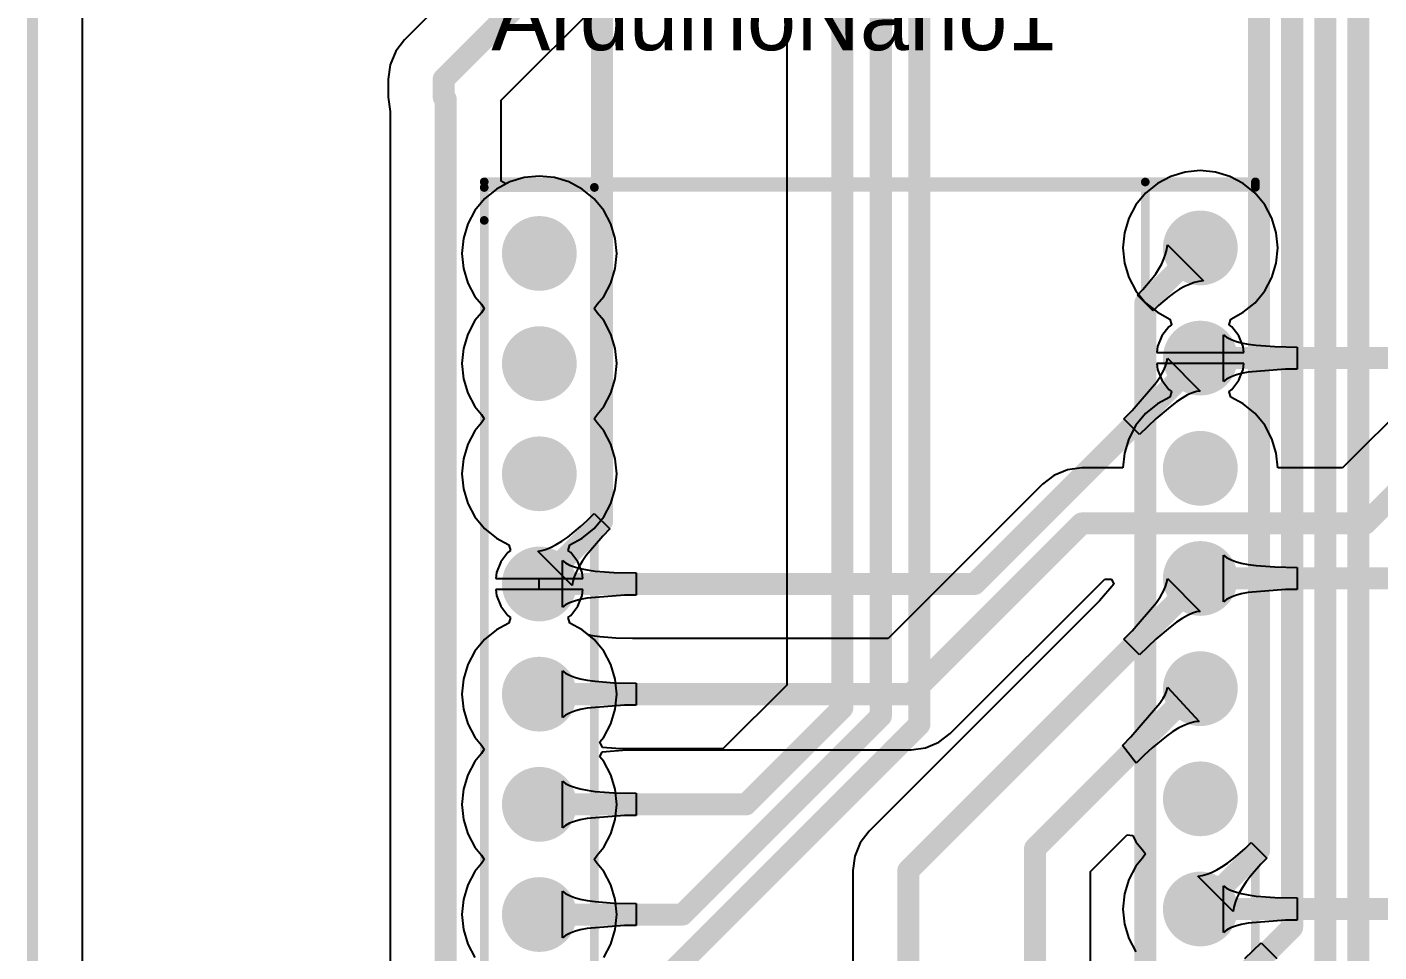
# Model space of a CAD drawing. Header units: millimetres. Extents: x 0 to 140, y 0 to 130.
# Drawn here: x -0.13 to 31.04, y 41.94 to 63.26 of the extents above; entities that cross this region are included whole.
import ezdxf

# ---------------------------------------------------------------- set-up
doc = ezdxf.new("R2010")
doc.units = ezdxf.units.MM
for name, color, linetype in [('BottomLayer', 5, 'Continuous'), ('BottomSolder', 6, 'Continuous'), ('KeepOutLayer', 6, 'Continuous'), ('MultiLayer', 9, 'Continuous'), ('PadHoleLayer', 156, 'Continuous'), ('TopLayer', 1, 'Continuous'), ('TopOverlay', 2, 'Continuous'), ('TopSolder', 216, 'Continuous')]:
    doc.layers.add(name, color=color, linetype=linetype)

# ---------------------------------------------------------------- blocks, each defined once
blk = doc.blocks.new('A_______N____16')
at = {"layer": 'BottomLayer'}
h = blk.add_hatch(color=5, dxfattribs=at)
edge = h.paths.add_edge_path()
edge.add_arc((6.858, 17.653), 0.76, 0, 360)
h = blk.add_hatch(color=5, dxfattribs=at)
edge = h.paths.add_edge_path()
edge.add_arc((-8.382, 17.526), 0.76, 0, 360)
h = blk.add_hatch(color=5, dxfattribs=at)
edge = h.paths.add_edge_path()
edge.add_arc((-8.382, 14.986), 0.76, 0, 360)
h = blk.add_hatch(color=5, dxfattribs=at)
edge = h.paths.add_edge_path()
edge.add_arc((6.858, 15.113), 0.76, 0, 360)
h = blk.add_hatch(color=5, dxfattribs=at)
edge = h.paths.add_edge_path()
edge.add_arc((-8.382, 12.446), 0.76, 0, 360)
h = blk.add_hatch(color=5, dxfattribs=at)
edge = h.paths.add_edge_path()
edge.add_arc((6.858, 12.573), 0.76, 0, 360)
h = blk.add_hatch(color=5, dxfattribs=at)
edge = h.paths.add_edge_path()
edge.add_arc((-8.382, 9.906), 0.76, 0, 360)
h = blk.add_hatch(color=5, dxfattribs=at)
edge = h.paths.add_edge_path()
edge.add_arc((6.858, 10.033), 0.76, 0, 360)
h = blk.add_hatch(color=5, dxfattribs=at)
edge = h.paths.add_edge_path()
edge.add_arc((-8.382, 7.366), 0.76, 0, 360)
h = blk.add_hatch(color=5, dxfattribs=at)
edge = h.paths.add_edge_path()
edge.add_arc((6.858, 7.493), 0.76, 0, 360)
h = blk.add_hatch(color=5, dxfattribs=at)
edge = h.paths.add_edge_path()
edge.add_arc((6.858, 4.953), 0.76, 0, 360)
h = blk.add_hatch(color=5, dxfattribs=at)
edge = h.paths.add_edge_path()
edge.add_arc((-8.382, 4.826), 0.76, 0, 360)
h = blk.add_hatch(color=5, dxfattribs=at)
edge = h.paths.add_edge_path()
edge.add_arc((6.858, 2.413), 0.76, 0, 360)
h = blk.add_hatch(color=5, dxfattribs=at)
edge = h.paths.add_edge_path()
edge.add_arc((-8.382, 2.286), 0.76, 0, 360)
at = {"layer": 'BottomSolder'}
h = blk.add_hatch(color=6, dxfattribs=at)
edge = h.paths.add_edge_path()
edge.add_arc((6.858, 17.653), 0.862, 0, 360)
h = blk.add_hatch(color=6, dxfattribs=at)
edge = h.paths.add_edge_path()
edge.add_arc((-8.382, 17.526), 0.862, 0, 360)
h = blk.add_hatch(color=6, dxfattribs=at)
edge = h.paths.add_edge_path()
edge.add_arc((6.858, 15.113), 0.862, 0, 360)
h = blk.add_hatch(color=6, dxfattribs=at)
edge = h.paths.add_edge_path()
edge.add_arc((-8.382, 14.986), 0.862, 0, 360)
h = blk.add_hatch(color=6, dxfattribs=at)
edge = h.paths.add_edge_path()
edge.add_arc((6.858, 12.573), 0.862, 0, 360)
h = blk.add_hatch(color=6, dxfattribs=at)
edge = h.paths.add_edge_path()
edge.add_arc((-8.382, 12.446), 0.862, 0, 360)
h = blk.add_hatch(color=6, dxfattribs=at)
edge = h.paths.add_edge_path()
edge.add_arc((-8.382, 9.906), 0.862, 0, 360)
h = blk.add_hatch(color=6, dxfattribs=at)
edge = h.paths.add_edge_path()
edge.add_arc((6.858, 10.033), 0.862, 0, 360)
h = blk.add_hatch(color=6, dxfattribs=at)
edge = h.paths.add_edge_path()
edge.add_arc((-8.382, 7.366), 0.862, 0, 360)
h = blk.add_hatch(color=6, dxfattribs=at)
edge = h.paths.add_edge_path()
edge.add_arc((6.858, 7.493), 0.862, 0, 360)
h = blk.add_hatch(color=6, dxfattribs=at)
edge = h.paths.add_edge_path()
edge.add_arc((-8.382, 4.826), 0.862, 0, 360)
h = blk.add_hatch(color=6, dxfattribs=at)
edge = h.paths.add_edge_path()
edge.add_arc((6.858, 4.953), 0.862, 0, 360)
h = blk.add_hatch(color=6, dxfattribs=at)
edge = h.paths.add_edge_path()
edge.add_arc((-8.382, 2.286), 0.862, 0, 360)
h = blk.add_hatch(color=6, dxfattribs=at)
edge = h.paths.add_edge_path()
edge.add_arc((6.858, 2.413), 0.862, 0, 360)
at = {"layer": 'MultiLayer'}
h = blk.add_hatch(color=9, dxfattribs=at)
edge = h.paths.add_edge_path()
edge.add_arc((6.858, 17.653), 0.76, 0, 360)
h = blk.add_hatch(color=9, dxfattribs=at)
edge = h.paths.add_edge_path()
edge.add_arc((-8.382, 17.526), 0.76, 0, 360)
h = blk.add_hatch(color=9, dxfattribs=at)
edge = h.paths.add_edge_path()
edge.add_arc((-8.382, 14.986), 0.76, 0, 360)
h = blk.add_hatch(color=9, dxfattribs=at)
edge = h.paths.add_edge_path()
edge.add_arc((6.858, 15.113), 0.76, 0, 360)
h = blk.add_hatch(color=9, dxfattribs=at)
edge = h.paths.add_edge_path()
edge.add_arc((-8.382, 12.446), 0.76, 0, 360)
h = blk.add_hatch(color=9, dxfattribs=at)
edge = h.paths.add_edge_path()
edge.add_arc((6.858, 12.573), 0.76, 0, 360)
h = blk.add_hatch(color=9, dxfattribs=at)
edge = h.paths.add_edge_path()
edge.add_arc((-8.382, 9.906), 0.76, 0, 360)
h = blk.add_hatch(color=9, dxfattribs=at)
edge = h.paths.add_edge_path()
edge.add_arc((6.858, 10.033), 0.76, 0, 360)
h = blk.add_hatch(color=9, dxfattribs=at)
edge = h.paths.add_edge_path()
edge.add_arc((-8.382, 7.366), 0.76, 0, 360)
h = blk.add_hatch(color=9, dxfattribs=at)
edge = h.paths.add_edge_path()
edge.add_arc((6.858, 7.493), 0.76, 0, 360)
h = blk.add_hatch(color=9, dxfattribs=at)
edge = h.paths.add_edge_path()
edge.add_arc((6.858, 4.953), 0.76, 0, 360)
h = blk.add_hatch(color=9, dxfattribs=at)
edge = h.paths.add_edge_path()
edge.add_arc((-8.382, 4.826), 0.76, 0, 360)
h = blk.add_hatch(color=9, dxfattribs=at)
edge = h.paths.add_edge_path()
edge.add_arc((6.858, 2.413), 0.76, 0, 360)
h = blk.add_hatch(color=9, dxfattribs=at)
edge = h.paths.add_edge_path()
edge.add_arc((-8.382, 2.286), 0.76, 0, 360)
at = {"layer": 'PadHoleLayer'}
h = blk.add_hatch(color=156, dxfattribs=at)
edge = h.paths.add_edge_path()
edge.add_arc((6.858, 17.653), 0.51, 0, 360)
h = blk.add_hatch(color=156, dxfattribs=at)
edge = h.paths.add_edge_path()
edge.add_arc((-8.382, 17.526), 0.51, 0, 360)
h = blk.add_hatch(color=156, dxfattribs=at)
edge = h.paths.add_edge_path()
edge.add_arc((6.858, 15.113), 0.51, 0, 360)
h = blk.add_hatch(color=156, dxfattribs=at)
edge = h.paths.add_edge_path()
edge.add_arc((-8.382, 14.986), 0.51, 0, 360)
h = blk.add_hatch(color=156, dxfattribs=at)
edge = h.paths.add_edge_path()
edge.add_arc((-8.382, 12.446), 0.51, 0, 360)
h = blk.add_hatch(color=156, dxfattribs=at)
edge = h.paths.add_edge_path()
edge.add_arc((6.858, 12.573), 0.51, 0, 360)
h = blk.add_hatch(color=156, dxfattribs=at)
edge = h.paths.add_edge_path()
edge.add_arc((-8.382, 9.906), 0.51, 0, 360)
h = blk.add_hatch(color=156, dxfattribs=at)
edge = h.paths.add_edge_path()
edge.add_arc((6.858, 10.033), 0.51, 0, 360)
h = blk.add_hatch(color=156, dxfattribs=at)
edge = h.paths.add_edge_path()
edge.add_arc((-8.382, 7.366), 0.51, 0, 360)
h = blk.add_hatch(color=156, dxfattribs=at)
edge = h.paths.add_edge_path()
edge.add_arc((6.858, 7.493), 0.51, 0, 360)
h = blk.add_hatch(color=156, dxfattribs=at)
edge = h.paths.add_edge_path()
edge.add_arc((-8.382, 4.826), 0.51, 0, 360)
h = blk.add_hatch(color=156, dxfattribs=at)
edge = h.paths.add_edge_path()
edge.add_arc((6.858, 4.953), 0.51, 0, 360)
h = blk.add_hatch(color=156, dxfattribs=at)
edge = h.paths.add_edge_path()
edge.add_arc((6.858, 2.413), 0.51, 0, 360)
h = blk.add_hatch(color=156, dxfattribs=at)
edge = h.paths.add_edge_path()
edge.add_arc((-8.382, 2.286), 0.51, 0, 360)
at = {"layer": 'TopLayer'}
h = blk.add_hatch(color=1, dxfattribs=at)
edge = h.paths.add_edge_path()
edge.add_arc((6.858, 17.653), 0.76, 0, 360)
h = blk.add_hatch(color=1, dxfattribs=at)
edge = h.paths.add_edge_path()
edge.add_arc((-8.382, 17.526), 0.76, 0, 360)
h = blk.add_hatch(color=1, dxfattribs=at)
edge = h.paths.add_edge_path()
edge.add_arc((-8.382, 14.986), 0.76, 0, 360)
h = blk.add_hatch(color=1, dxfattribs=at)
edge = h.paths.add_edge_path()
edge.add_arc((6.858, 15.113), 0.76, 0, 360)
h = blk.add_hatch(color=1, dxfattribs=at)
edge = h.paths.add_edge_path()
edge.add_arc((-8.382, 12.446), 0.76, 0, 360)
h = blk.add_hatch(color=1, dxfattribs=at)
edge = h.paths.add_edge_path()
edge.add_arc((6.858, 12.573), 0.76, 0, 360)
h = blk.add_hatch(color=1, dxfattribs=at)
edge = h.paths.add_edge_path()
edge.add_arc((-8.382, 9.906), 0.76, 0, 360)
h = blk.add_hatch(color=1, dxfattribs=at)
edge = h.paths.add_edge_path()
edge.add_arc((6.858, 10.033), 0.76, 0, 360)
h = blk.add_hatch(color=1, dxfattribs=at)
edge = h.paths.add_edge_path()
edge.add_arc((-8.382, 7.366), 0.76, 0, 360)
h = blk.add_hatch(color=1, dxfattribs=at)
edge = h.paths.add_edge_path()
edge.add_arc((6.858, 7.493), 0.76, 0, 360)
h = blk.add_hatch(color=1, dxfattribs=at)
edge = h.paths.add_edge_path()
edge.add_arc((6.858, 4.953), 0.76, 0, 360)
h = blk.add_hatch(color=1, dxfattribs=at)
edge = h.paths.add_edge_path()
edge.add_arc((-8.382, 4.826), 0.76, 0, 360)
h = blk.add_hatch(color=1, dxfattribs=at)
edge = h.paths.add_edge_path()
edge.add_arc((6.858, 2.413), 0.76, 0, 360)
h = blk.add_hatch(color=1, dxfattribs=at)
edge = h.paths.add_edge_path()
edge.add_arc((-8.382, 2.286), 0.76, 0, 360)
at = {"layer": 'TopSolder'}
h = blk.add_hatch(color=216, dxfattribs=at)
edge = h.paths.add_edge_path()
edge.add_arc((6.858, 17.653), 0.862, 0, 360)
h = blk.add_hatch(color=216, dxfattribs=at)
edge = h.paths.add_edge_path()
edge.add_arc((-8.382, 17.526), 0.862, 0, 360)
h = blk.add_hatch(color=216, dxfattribs=at)
edge = h.paths.add_edge_path()
edge.add_arc((6.858, 15.113), 0.862, 0, 360)
h = blk.add_hatch(color=216, dxfattribs=at)
edge = h.paths.add_edge_path()
edge.add_arc((-8.382, 14.986), 0.862, 0, 360)
h = blk.add_hatch(color=216, dxfattribs=at)
edge = h.paths.add_edge_path()
edge.add_arc((6.858, 12.573), 0.862, 0, 360)
h = blk.add_hatch(color=216, dxfattribs=at)
edge = h.paths.add_edge_path()
edge.add_arc((-8.382, 12.446), 0.862, 0, 360)
h = blk.add_hatch(color=216, dxfattribs=at)
edge = h.paths.add_edge_path()
edge.add_arc((-8.382, 9.906), 0.862, 0, 360)
h = blk.add_hatch(color=216, dxfattribs=at)
edge = h.paths.add_edge_path()
edge.add_arc((6.858, 10.033), 0.862, 0, 360)
h = blk.add_hatch(color=216, dxfattribs=at)
edge = h.paths.add_edge_path()
edge.add_arc((-8.382, 7.366), 0.862, 0, 360)
h = blk.add_hatch(color=216, dxfattribs=at)
edge = h.paths.add_edge_path()
edge.add_arc((6.858, 7.493), 0.862, 0, 360)
h = blk.add_hatch(color=216, dxfattribs=at)
edge = h.paths.add_edge_path()
edge.add_arc((-8.382, 4.826), 0.862, 0, 360)
h = blk.add_hatch(color=216, dxfattribs=at)
edge = h.paths.add_edge_path()
edge.add_arc((6.858, 4.953), 0.862, 0, 360)
h = blk.add_hatch(color=216, dxfattribs=at)
edge = h.paths.add_edge_path()
edge.add_arc((-8.382, 2.286), 0.862, 0, 360)
h = blk.add_hatch(color=216, dxfattribs=at)
edge = h.paths.add_edge_path()
edge.add_arc((6.858, 2.413), 0.862, 0, 360)
at = {"layer": 'TopOverlay', "const_width": 0.2}
for points in [[(-9.652, 19.177), (8.128, 19.177)], [(-9.652, 18.288), (-9.652, 19.177)], [(-9.652, 19.046), (-7.112, 19.046)], [(-9.652, -4.699), (-9.652, 19.046)], [(-7.112, -6.727), (-7.112, 19.05)], [(-7.112, 19.05), (8.128, 19.05)], [(5.588, -4.572), (5.588, 19.173)], [(5.588, 19.173), (8.128, 19.173)], [(8.128, -6.6), (8.128, 19.177)], [(8.128, 19.05), (8.128, 19.177)]]:
    blk.add_lwpolyline(points, dxfattribs=at)
at = {"layer": 'TopOverlay', "const_width": 0.1}
for points in [[(-9.702, 19.177, 1), (-9.602, 19.177, 1)], [(-9.702, 19.177, 1), (-9.602, 19.177, 1)], [(-9.702, 19.046, 1), (-9.602, 19.046, 1)], [(-9.702, 19.046, 1), (-9.602, 19.046, 1)], [(-7.162, 19.05, 1), (-7.062, 19.05, 1)], [(-7.162, 19.05, 1), (-7.062, 19.05, 1)], [(-7.162, 19.046, 1), (-7.062, 19.046, 1)], [(5.538, 19.173, 1), (5.638, 19.173, 1)], [(5.538, 19.173, 1), (5.638, 19.173, 1)], [(8.078, 19.177, 1), (8.178, 19.177, 1)], [(8.078, 19.177, 1), (8.178, 19.177, 1)], [(8.078, 19.177, 1), (8.178, 19.177, 1)], [(8.078, 19.173, 1), (8.178, 19.173, 1)], [(8.078, 19.05, 1), (8.178, 19.05, 1)], [(8.078, 19.05, 1), (8.178, 19.05, 1)], [(-9.702, 18.288, 1), (-9.602, 18.288, 1)]]:
    blk.add_lwpolyline(points, format="xyb", close=True, dxfattribs=at)

msp = doc.modelspace()

# ---------------------------------------------------------------- linework, layer by layer
at = {"layer": 'BottomLayer'}
for p, q in [((1.153, 3.556), (1.153, 128.895)), ((26.576, 59.916), (26.241, 59.815)), ((26.924, 59.951), (26.576, 59.916)), ((27.272, 59.916), (26.924, 59.951)), ((27.607, 59.815), (27.272, 59.916)), ((11.001, 59.688), (10.693, 59.523)), ((11.336, 59.789), (11.001, 59.688)), ((11.684, 59.824), (11.336, 59.789)), ((12.032, 59.789), (11.684, 59.824)), ((12.367, 59.688), (12.032, 59.789)), ((12.675, 59.523), (12.367, 59.688)), ((25.933, 59.65), (25.662, 59.428)), ((26.241, 59.815), (25.933, 59.65)), ((27.915, 59.65), (27.607, 59.815)), ((28.186, 59.428), (27.915, 59.65)), ((10.422, 59.301), (10.2, 59.03)), ((10.693, 59.523), (10.422, 59.301)), ((12.946, 59.301), (12.675, 59.523)), ((13.168, 59.03), (12.946, 59.301)), ((25.662, 59.428), (25.44, 59.157)), ((28.408, 59.157), (28.186, 59.428)), ((10.2, 59.03), (10.035, 58.722)), ((13.333, 58.722), (13.168, 59.03)), ((25.44, 59.157), (25.275, 58.849)), ((28.573, 58.849), (28.408, 59.157)), ((10.035, 58.722), (9.934, 58.387)), ((13.434, 58.387), (13.333, 58.722)), ((25.275, 58.849), (25.174, 58.514)), ((28.674, 58.514), (28.573, 58.849)), ((9.934, 58.387), (9.899, 58.039)), ((13.469, 58.039), (13.434, 58.387)), ((25.174, 58.514), (25.139, 58.166)), ((28.709, 58.166), (28.674, 58.514)), ((9.899, 58.039), (9.934, 57.691)), ((13.434, 57.691), (13.469, 58.039)), ((25.139, 58.166), (25.174, 57.818)), ((28.674, 57.818), (28.709, 58.166)), ((9.934, 57.691), (10.035, 57.356)), ((13.333, 57.356), (13.434, 57.691)), ((25.174, 57.818), (25.275, 57.483)), ((28.573, 57.483), (28.674, 57.818)), ((10.035, 57.356), (10.2, 57.048)), ((13.168, 57.048), (13.333, 57.356)), ((25.275, 57.483), (25.44, 57.175)), ((28.408, 57.175), (28.573, 57.483)), ((10.2, 57.048), (10.349, 56.866)), ((13.019, 56.866), (13.168, 57.048)), ((25.44, 57.175), (25.662, 56.904)), ((28.186, 56.904), (28.408, 57.175)), ((34.273, 57.167), (30.201, 53.095)), ((10.349, 56.866), (10.416, 56.769)), ((10.416, 56.769), (10.349, 56.672)), ((12.952, 56.769), (13.019, 56.866)), ((13.019, 56.672), (12.952, 56.769)), ((25.662, 56.904), (25.933, 56.682)), ((27.915, 56.682), (28.186, 56.904)), ((10.2, 56.49), (10.035, 56.182)), ((10.349, 56.672), (10.2, 56.49)), ((13.168, 56.49), (13.019, 56.672)), ((13.333, 56.182), (13.168, 56.49)), ((25.933, 56.682), (26.223, 56.527)), ((26.223, 56.527), (26.262, 56.4)), ((27.586, 56.4), (27.625, 56.527)), ((27.625, 56.527), (27.915, 56.682)), ((10.035, 56.182), (9.934, 55.847)), ((13.434, 55.847), (13.333, 56.182)), ((26.038, 56.137), (25.936, 55.891)), ((26.201, 56.349), (26.038, 56.137)), ((26.263, 56.397), (26.201, 56.349)), ((26.262, 56.4), (26.263, 56.397)), ((27.461, 55.088), (27.461, 56.164)), ((27.461, 56.164), (27.529, 56.11)), ((27.529, 56.11), (27.62, 56.062)), ((27.585, 56.397), (27.586, 56.4)), ((27.647, 56.349), (27.585, 56.397)), ((27.81, 56.137), (27.647, 56.349)), ((27.912, 55.891), (27.81, 56.137)), ((9.934, 55.847), (9.899, 55.499)), ((13.469, 55.499), (13.434, 55.847)), ((25.936, 55.891), (25.918, 55.753)), ((27.62, 56.062), (27.733, 56.019)), ((27.733, 56.019), (27.869, 55.982)), ((27.869, 55.982), (28.028, 55.951)), ((27.93, 55.753), (27.912, 55.891)), ((28.028, 55.951), (28.209, 55.925)), ((28.209, 55.925), (28.639, 55.891)), ((28.639, 55.891), (29.16, 55.88)), ((29.16, 55.88), (29.16, 55.372)), ((9.899, 55.499), (9.934, 55.151)), ((13.434, 55.151), (13.469, 55.499)), ((25.918, 55.753), (26.924, 55.753)), ((26.924, 55.499), (25.918, 55.499)), ((25.918, 55.499), (25.936, 55.361)), ((26.124, 55.442), (26.154, 55.54)), ((26.154, 55.54), (26.164, 55.626)), ((26.164, 55.626), (26.924, 54.866)), ((26.924, 55.753), (27.93, 55.753)), ((27.93, 55.499), (26.924, 55.499)), ((27.912, 55.361), (27.93, 55.499)), ((25.914, 55.075), (26.004, 55.209)), ((25.936, 55.361), (26.038, 55.115)), ((26.004, 55.209), (26.074, 55.332)), ((26.074, 55.332), (26.124, 55.442)), ((27.62, 55.19), (27.529, 55.142)), ((27.733, 55.233), (27.62, 55.19)), ((27.869, 55.27), (27.733, 55.233)), ((27.81, 55.115), (27.912, 55.361)), ((28.028, 55.301), (27.869, 55.27)), ((28.889, 55.369), (28.028, 55.301)), ((29.16, 55.372), (28.889, 55.369)), ((9.934, 55.151), (10.035, 54.816)), ((13.333, 54.816), (13.434, 55.151)), ((25.353, 54.418), (25.914, 55.075)), ((26.038, 55.115), (26.201, 54.903)), ((26.201, 54.903), (26.263, 54.855)), ((26.924, 54.866), (26.838, 54.856)), ((27.529, 55.142), (27.461, 55.088)), ((27.585, 54.855), (27.647, 54.903)), ((27.647, 54.903), (27.81, 55.115)), ((10.035, 54.816), (10.2, 54.508)), ((13.168, 54.508), (13.333, 54.816)), ((25.933, 54.57), (25.662, 54.348)), ((26.223, 54.725), (25.933, 54.57)), ((26.262, 54.852), (26.223, 54.725)), ((26.373, 54.616), (26.227, 54.506)), ((26.263, 54.855), (26.262, 54.852)), ((26.507, 54.706), (26.373, 54.616)), ((26.63, 54.776), (26.507, 54.706)), ((26.74, 54.826), (26.63, 54.776)), ((26.838, 54.856), (26.74, 54.826)), ((27.586, 54.852), (27.585, 54.855)), ((27.625, 54.725), (27.586, 54.852)), ((27.915, 54.57), (27.625, 54.725)), ((28.186, 54.348), (27.915, 54.57)), ((10.2, 54.508), (10.349, 54.326)), ((10.349, 54.326), (10.416, 54.229)), ((12.952, 54.229), (13.019, 54.326)), ((13.019, 54.326), (13.168, 54.508)), ((25.163, 54.224), (25.353, 54.418)), ((25.662, 54.348), (25.44, 54.077)), ((26.227, 54.506), (25.899, 54.225)), ((28.408, 54.077), (28.186, 54.348)), ((10.2, 53.95), (10.035, 53.642)), ((10.349, 54.132), (10.2, 53.95)), ((10.416, 54.229), (10.349, 54.132)), ((13.019, 54.132), (12.952, 54.229)), ((13.168, 53.95), (13.019, 54.132)), ((13.333, 53.642), (13.168, 53.95)), ((25.522, 53.865), (25.163, 54.224)), ((25.44, 54.077), (25.275, 53.769)), ((25.899, 54.225), (25.522, 53.865)), ((28.573, 53.769), (28.408, 54.077)), ((10.035, 53.642), (9.934, 53.307)), ((13.434, 53.307), (13.333, 53.642)), ((25.275, 53.769), (25.174, 53.434)), ((28.674, 53.434), (28.573, 53.769)), ((9.934, 53.307), (9.899, 52.959)), ((13.469, 52.959), (13.434, 53.307)), ((25.174, 53.434), (25.14, 53.095)), ((28.708, 53.095), (28.674, 53.434)), ((23.858, 53.051), (23.549, 52.923)), ((24.19, 53.095), (23.858, 53.051)), ((25.14, 53.095), (24.19, 53.095)), ((30.201, 53.095), (28.708, 53.095)), ((9.899, 52.959), (9.934, 52.611)), ((13.434, 52.611), (13.469, 52.959)), ((23.284, 52.72), (19.724, 49.16)), ((23.549, 52.923), (23.284, 52.72)), ((9.934, 52.611), (10.035, 52.276)), ((13.333, 52.276), (13.434, 52.611)), ((10.035, 52.276), (10.2, 51.968)), ((13.168, 51.968), (13.333, 52.276)), ((10.2, 51.968), (10.422, 51.697)), ((12.338, 51.502), (12.63, 51.741)), ((12.63, 51.741), (12.787, 51.886)), ((12.787, 51.886), (12.952, 52.047)), ((12.946, 51.697), (13.168, 51.968)), ((12.952, 52.047), (13.312, 51.687)), ((10.422, 51.697), (10.693, 51.475)), ((10.693, 51.475), (10.983, 51.32)), ((12.203, 51.407), (12.338, 51.502)), ((12.385, 51.32), (12.675, 51.475)), ((12.675, 51.475), (12.946, 51.697)), ((13.151, 51.522), (12.767, 51.073)), ((13.312, 51.687), (13.151, 51.522)), ((10.961, 51.142), (10.798, 50.93)), ((11.023, 51.19), (10.961, 51.142)), ((10.983, 51.32), (11.022, 51.193)), ((11.022, 51.193), (11.023, 51.19)), ((11.646, 51.178), (11.742, 51.191)), ((12.443, 50.381), (11.646, 51.178)), ((11.742, 51.191), (11.846, 51.22)), ((11.846, 51.22), (11.957, 51.266)), ((11.957, 51.266), (12.076, 51.328)), ((12.076, 51.328), (12.203, 51.407)), ((12.345, 51.19), (12.346, 51.193)), ((12.407, 51.142), (12.345, 51.19)), ((12.346, 51.193), (12.385, 51.32)), ((12.57, 50.93), (12.407, 51.142)), ((10.798, 50.93), (10.696, 50.684)), ((12.221, 49.881), (12.221, 50.957)), ((12.221, 50.957), (12.289, 50.903)), ((12.289, 50.903), (12.38, 50.855)), ((12.38, 50.855), (12.493, 50.812)), ((12.493, 50.812), (12.629, 50.775)), ((12.593, 50.811), (12.531, 50.692)), ((12.672, 50.684), (12.57, 50.93)), ((12.672, 50.938), (12.593, 50.811)), ((12.767, 51.073), (12.672, 50.938)), ((27.461, 50.008), (27.461, 51.084)), ((27.461, 51.084), (27.529, 51.03)), ((27.529, 51.03), (27.62, 50.982)), ((27.62, 50.982), (27.733, 50.939)), ((27.733, 50.939), (27.869, 50.902)), ((27.869, 50.902), (28.028, 50.871)), ((28.028, 50.871), (28.209, 50.845)), ((28.209, 50.845), (28.639, 50.811)), ((28.639, 50.811), (29.16, 50.8)), ((10.696, 50.684), (10.678, 50.546)), ((10.678, 50.546), (11.684, 50.546)), ((11.684, 50.546), (12.69, 50.546)), ((12.485, 50.581), (12.456, 50.477)), ((12.531, 50.692), (12.485, 50.581)), ((12.629, 50.775), (12.788, 50.744)), ((12.69, 50.546), (12.672, 50.684)), ((12.788, 50.744), (12.969, 50.718)), ((12.969, 50.718), (13.399, 50.684)), ((13.399, 50.684), (13.92, 50.673)), ((13.92, 50.673), (13.92, 50.165)), ((21.16, 46.973), (24.72, 50.533)), ((24.72, 50.533), (24.874, 50.533)), ((24.874, 50.533), (24.927, 50.418)), ((26.154, 50.46), (26.164, 50.546)), ((26.164, 50.546), (26.924, 49.786)), ((29.16, 50.8), (29.16, 50.292)), ((11.684, 50.292), (10.678, 50.292)), ((10.678, 50.292), (10.696, 50.154)), ((12.69, 50.292), (11.684, 50.292)), ((12.456, 50.477), (12.443, 50.381)), ((12.672, 50.154), (12.69, 50.292)), ((24.927, 50.418), (24.597, 50.03)), ((26.004, 50.129), (26.074, 50.252)), ((26.074, 50.252), (26.124, 50.362)), ((26.124, 50.362), (26.154, 50.46)), ((27.869, 50.19), (27.733, 50.153)), ((28.028, 50.221), (27.869, 50.19)), ((28.889, 50.289), (28.028, 50.221)), ((29.16, 50.292), (28.889, 50.289)), ((10.696, 50.154), (10.798, 49.908)), ((10.798, 49.908), (10.961, 49.696)), ((12.289, 49.935), (12.221, 49.881)), ((12.38, 49.983), (12.289, 49.935)), ((12.493, 50.026), (12.38, 49.983)), ((12.407, 49.696), (12.57, 49.908)), ((12.629, 50.063), (12.493, 50.026)), ((12.57, 49.908), (12.672, 50.154)), ((12.788, 50.094), (12.629, 50.063)), ((13.649, 50.162), (12.788, 50.094)), ((13.92, 50.165), (13.649, 50.162)), ((24.581, 50.015), (19.287, 44.721)), ((24.597, 50.03), (24.581, 50.015)), ((25.353, 49.338), (25.914, 49.995)), ((25.914, 49.995), (26.004, 50.129)), ((27.529, 50.062), (27.461, 50.008)), ((27.62, 50.11), (27.529, 50.062)), ((27.733, 50.153), (27.62, 50.11)), ((10.961, 49.696), (11.023, 49.648)), ((11.022, 49.645), (10.983, 49.518)), ((11.023, 49.648), (11.022, 49.645)), ((12.345, 49.648), (12.407, 49.696)), ((12.346, 49.645), (12.345, 49.648)), ((12.385, 49.518), (12.346, 49.645)), ((26.507, 49.626), (26.373, 49.536)), ((26.63, 49.696), (26.507, 49.626)), ((26.74, 49.746), (26.63, 49.696)), ((26.838, 49.776), (26.74, 49.746)), ((26.924, 49.786), (26.838, 49.776)), ((10.693, 49.363), (10.422, 49.141)), ((10.983, 49.518), (10.693, 49.363)), ((12.675, 49.363), (12.385, 49.518)), ((12.818, 49.246), (12.675, 49.363)), ((25.163, 49.144), (25.353, 49.338)), ((26.227, 49.426), (25.899, 49.145)), ((26.373, 49.536), (26.227, 49.426)), ((10.422, 49.141), (10.2, 48.87)), ((12.863, 49.234), (12.818, 49.246)), ((12.959, 49.215), (12.863, 49.234)), ((13.081, 49.198), (12.959, 49.215)), ((13.451, 49.168), (13.081, 49.198)), ((13.831, 49.16), (13.451, 49.168)), ((19.724, 49.16), (13.831, 49.16)), ((25.522, 48.785), (25.163, 49.144)), ((25.899, 49.145), (25.522, 48.785)), ((10.2, 48.87), (10.035, 48.562)), ((10.035, 48.562), (9.934, 48.227)), ((12.221, 47.341), (12.221, 48.417)), ((12.221, 48.417), (12.289, 48.363)), ((12.289, 48.363), (12.38, 48.315)), ((12.38, 48.315), (12.493, 48.272)), ((9.934, 48.227), (9.899, 47.879)), ((12.493, 48.272), (12.629, 48.235)), ((12.629, 48.235), (12.788, 48.204)), ((12.788, 48.204), (12.969, 48.178)), ((12.969, 48.178), (13.399, 48.144)), ((13.399, 48.144), (13.92, 48.133)), ((13.92, 48.133), (13.92, 47.625)), ((26.152, 47.967), (26.165, 48.037)), ((26.165, 48.037), (26.895, 47.247)), ((9.899, 47.879), (9.934, 47.531)), ((25.992, 47.67), (26.066, 47.783)), ((26.066, 47.783), (26.119, 47.882)), ((26.119, 47.882), (26.152, 47.967)), ((9.934, 47.531), (10.035, 47.196)), ((12.289, 47.395), (12.221, 47.341)), ((12.38, 47.443), (12.289, 47.395)), ((12.493, 47.486), (12.38, 47.443)), ((12.629, 47.523), (12.493, 47.486)), ((12.788, 47.554), (12.629, 47.523)), ((13.649, 47.622), (12.788, 47.554)), ((13.92, 47.625), (13.649, 47.622)), ((25.322, 46.893), (25.992, 47.67)), ((10.035, 47.196), (10.2, 46.888)), ((26.432, 47.102), (26.291, 47.017)), ((26.563, 47.168), (26.432, 47.102)), ((26.683, 47.214), (26.563, 47.168)), ((26.794, 47.24), (26.683, 47.214)), ((26.895, 47.247), (26.794, 47.24)), ((10.2, 46.888), (10.349, 46.706)), ((20.586, 46.642), (20.895, 46.77)), ((20.895, 46.77), (21.16, 46.973)), ((25.127, 46.695), (25.322, 46.893)), ((26.141, 46.911), (25.811, 46.64)), ((26.291, 47.017), (26.141, 46.911)), ((10.349, 46.512), (10.2, 46.33)), ((10.349, 46.706), (10.416, 46.609)), ((10.416, 46.609), (10.349, 46.512)), ((13.081, 46.436), (13.131, 46.553)), ((13.131, 46.553), (13.694, 46.598)), ((13.694, 46.598), (13.716, 46.598)), ((13.716, 46.598), (20.255, 46.598)), ((20.255, 46.598), (20.586, 46.642)), ((25.441, 46.29), (25.127, 46.695)), ((25.631, 46.475), (25.441, 46.29)), ((25.811, 46.64), (25.631, 46.475)), ((10.2, 46.33), (10.035, 46.022)), ((13.168, 46.33), (13.081, 46.436)), ((13.333, 46.022), (13.168, 46.33)), ((10.035, 46.022), (9.934, 45.687)), ((13.434, 45.687), (13.333, 46.022)), ((9.934, 45.687), (9.899, 45.339)), ((13.469, 45.339), (13.434, 45.687)), ((9.899, 45.339), (9.934, 44.991)), ((13.434, 44.991), (13.469, 45.339)), ((9.934, 44.991), (10.035, 44.656)), ((13.333, 44.656), (13.434, 44.991)), ((10.035, 44.656), (10.2, 44.348)), ((13.168, 44.348), (13.333, 44.656)), ((19.287, 44.721), (19.084, 44.455)), ((24.395, 43.792), (25.238, 44.636)), ((25.238, 44.636), (25.364, 44.617)), ((25.364, 44.617), (25.44, 44.475)), ((10.2, 44.348), (10.349, 44.166)), ((13.019, 44.166), (13.168, 44.348)), ((19.084, 44.455), (18.956, 44.147)), ((25.44, 44.475), (25.589, 44.293)), ((25.589, 44.293), (25.656, 44.196)), ((10.349, 43.972), (10.2, 43.79)), ((10.349, 44.166), (10.416, 44.069)), ((10.416, 44.069), (10.349, 43.972)), ((12.952, 44.069), (13.019, 44.166)), ((13.019, 43.972), (12.952, 44.069)), ((13.168, 43.79), (13.019, 43.972)), ((18.956, 44.147), (18.912, 43.815)), ((25.589, 44.099), (25.44, 43.917)), ((25.656, 44.196), (25.589, 44.099)), ((10.2, 43.79), (10.035, 43.482)), ((13.333, 43.482), (13.168, 43.79)), ((18.912, 43.815), (18.912, 22.208)), ((24.395, 20.089), (24.395, 43.792)), ((25.44, 43.917), (25.275, 43.609)), ((10.035, 43.482), (9.934, 43.147)), ((13.434, 43.147), (13.333, 43.482)), ((25.275, 43.609), (25.174, 43.274)), ((27.461, 42.388), (27.461, 43.464)), ((27.461, 43.464), (27.529, 43.41)), ((27.529, 43.41), (27.62, 43.362)), ((27.62, 43.362), (27.733, 43.319)), ((9.934, 43.147), (9.899, 42.799)), ((13.469, 42.799), (13.434, 43.147)), ((25.174, 43.274), (25.139, 42.926)), ((27.733, 43.319), (27.869, 43.282)), ((27.869, 43.282), (28.028, 43.251)), ((28.028, 43.251), (28.209, 43.225)), ((28.209, 43.225), (28.639, 43.191)), ((28.639, 43.191), (29.16, 43.18)), ((29.16, 43.18), (29.16, 42.672)), ((9.899, 42.799), (9.934, 42.451)), ((13.434, 42.451), (13.469, 42.799)), ((25.139, 42.926), (25.174, 42.578)), ((9.934, 42.451), (10.035, 42.116)), ((13.333, 42.116), (13.434, 42.451)), ((25.174, 42.578), (25.275, 42.243)), ((27.529, 42.442), (27.461, 42.388)), ((27.62, 42.49), (27.529, 42.442)), ((27.733, 42.533), (27.62, 42.49)), ((27.869, 42.57), (27.733, 42.533)), ((28.028, 42.601), (27.869, 42.57)), ((28.889, 42.669), (28.028, 42.601)), ((29.16, 42.672), (28.889, 42.669)), ((10.035, 42.116), (10.2, 41.808)), ((13.168, 41.808), (13.333, 42.116)), ((25.275, 42.243), (25.44, 41.935))]:
    msp.add_line(p, q, dxfattribs=at)
at = {"layer": 'BottomLayer', "const_width": 0.508}
for points in [[(13.132, 51.867), (13.132, 82.347)], [(30.732, 51.814), (35.179, 56.261)], [(21.717, 50.419), (26.924, 55.626)], [(26.924, 55.626), (31.728, 55.626)], [(11.684, 50.419), (13.132, 51.867)], [(20.255, 47.879), (24.19, 51.814)], [(24.19, 51.814), (30.732, 51.814)], [(11.684, 50.419), (21.717, 50.419)], [(20.193, 43.815), (26.924, 50.546)], [(26.924, 50.546), (32.512, 50.546)], [(11.684, 47.879), (20.255, 47.879)], [(23.114, 44.323), (26.797, 48.006)], [(26.797, 48.006), (26.924, 48.006)], [(23.114, 19.558), (23.114, 44.323)], [(20.193, 20.574), (20.193, 43.815)], [(26.924, 42.926), (32.512, 42.926)]]:
    msp.add_lwpolyline(points, dxfattribs=at)
at = {"layer": 'BottomLayer', "const_width": 0.254}
for points in [[(26.797, 55.626, 1), (27.051, 55.626, 1)], [(26.797, 55.626, 1), (27.051, 55.626, 1)], [(13.005, 51.867, 1), (13.259, 51.867, 1)], [(13.005, 51.867, 1), (13.259, 51.867, 1)], [(24.063, 51.814, 1), (24.317, 51.814, 1)], [(24.063, 51.814, 1), (24.317, 51.814, 1)], [(30.605, 51.814, 1), (30.859, 51.814, 1)], [(30.605, 51.814, 1), (30.859, 51.814, 1)], [(11.557, 50.419, 1), (11.811, 50.419, 1)], [(11.557, 50.419, 1), (11.811, 50.419, 1)], [(21.59, 50.419, 1), (21.844, 50.419, 1)], [(21.59, 50.419, 1), (21.844, 50.419, 1)], [(26.797, 50.546, 1), (27.051, 50.546, 1)], [(26.797, 50.546, 1), (27.051, 50.546, 1)], [(11.557, 47.879, 1), (11.811, 47.879, 1)], [(20.128, 47.879, 1), (20.382, 47.879, 1)], [(20.128, 47.879, 1), (20.382, 47.879, 1)], [(26.67, 48.006, 1), (26.924, 48.006, 1)], [(26.67, 48.006, 1), (26.924, 48.006, 1)], [(26.797, 48.006, 1), (27.051, 48.006, 1)], [(22.987, 44.323, 1), (23.241, 44.323, 1)], [(22.987, 44.323, 1), (23.241, 44.323, 1)], [(20.066, 43.815, 1), (20.32, 43.815, 1)], [(20.066, 43.815, 1), (20.32, 43.815, 1)], [(26.797, 42.926, 1), (27.051, 42.926, 1)]]:
    msp.add_lwpolyline(points, format="xyb", close=True, dxfattribs=at)
at = {"layer": 'KeepOutLayer', "const_width": 0.254}
msp.add_lwpolyline([(0, 3.556), (0, 130.048)], dxfattribs=at)
at = {"layer": 'TopLayer'}
for p, q in [((1.153, 3.556), (1.153, 128.895)), ((23.611, 78.001), (8.576, 62.965)), ((10.806, 61.572), (21.143, 71.909)), ((17.388, 67.437), (17.388, 48.09)), ((8.576, 62.965), (8.372, 62.7)), ((8.372, 62.7), (8.244, 62.391)), ((8.244, 62.391), (8.2, 62.059)), ((8.2, 62.059), (8.2, 61.639)), ((8.2, 61.639), (8.244, 61.308)), ((10.806, 59.707), (10.806, 61.572)), ((8.244, 61.308), (8.244, 39.878)), ((10.915, 59.642), (10.806, 59.707)), ((11.001, 59.688), (10.915, 59.642)), ((11.336, 59.789), (11.001, 59.688)), ((11.684, 59.824), (11.336, 59.789)), ((12.032, 59.789), (11.684, 59.824)), ((12.367, 59.688), (12.032, 59.789)), ((12.675, 59.523), (12.367, 59.688)), ((12.946, 59.301), (12.675, 59.523)), ((13.168, 59.03), (12.946, 59.301)), ((13.333, 58.722), (13.168, 59.03)), ((13.434, 58.387), (13.333, 58.722)), ((13.469, 58.039), (13.434, 58.387)), ((13.434, 57.691), (13.469, 58.039)), ((26.084, 57.916), (26.124, 58.026)), ((26.124, 58.026), (26.152, 58.133)), ((26.152, 58.133), (26.167, 58.238)), ((26.167, 58.238), (26.996, 57.409)), ((13.333, 57.356), (13.434, 57.691)), ((25.895, 57.571), (25.97, 57.688)), ((25.97, 57.688), (26.033, 57.803)), ((26.033, 57.803), (26.084, 57.916)), ((13.168, 57.048), (13.333, 57.356)), ((25.599, 57.205), (25.808, 57.451)), ((25.808, 57.451), (25.895, 57.571)), ((26.784, 57.366), (26.674, 57.326)), ((26.891, 57.394), (26.784, 57.366)), ((26.996, 57.409), (26.891, 57.394)), ((13.019, 56.866), (13.168, 57.048)), ((25.476, 57.078), (25.599, 57.205)), ((25.836, 56.718), (25.476, 57.078)), ((26.209, 57.05), (25.963, 56.841)), ((26.329, 57.137), (26.209, 57.05)), ((26.446, 57.212), (26.329, 57.137)), ((26.561, 57.275), (26.446, 57.212)), ((26.674, 57.326), (26.561, 57.275)), ((12.952, 56.769), (13.019, 56.866)), ((13.019, 56.672), (12.952, 56.769)), ((25.963, 56.841), (25.836, 56.718)), ((13.168, 56.49), (13.019, 56.672)), ((13.333, 56.182), (13.168, 56.49)), ((13.434, 55.847), (13.333, 56.182)), ((13.469, 55.499), (13.434, 55.847)), ((13.434, 55.151), (13.469, 55.499)), ((13.333, 54.816), (13.434, 55.151)), ((13.168, 54.508), (13.333, 54.816)), ((12.952, 54.229), (13.019, 54.326)), ((13.019, 54.326), (13.168, 54.508)), ((13.019, 54.132), (12.952, 54.229)), ((13.168, 53.95), (13.019, 54.132)), ((13.333, 53.642), (13.168, 53.95)), ((13.434, 53.307), (13.333, 53.642)), ((13.469, 52.959), (13.434, 53.307)), ((13.434, 52.611), (13.469, 52.959)), ((13.333, 52.276), (13.434, 52.611)), ((13.168, 51.968), (13.333, 52.276)), ((12.946, 51.697), (13.168, 51.968)), ((12.385, 51.32), (12.675, 51.475)), ((12.675, 51.475), (12.946, 51.697)), ((12.345, 51.19), (12.346, 51.193)), ((12.407, 51.142), (12.345, 51.19)), ((12.346, 51.193), (12.385, 51.32)), ((12.57, 50.93), (12.407, 51.142)), ((12.672, 50.684), (12.57, 50.93)), ((11.684, 50.292), (11.684, 50.546)), ((11.684, 50.546), (12.69, 50.546)), ((12.69, 50.546), (12.672, 50.684)), ((12.69, 50.292), (11.684, 50.292)), ((12.672, 50.154), (12.69, 50.292)), ((12.407, 49.696), (12.57, 49.908)), ((12.57, 49.908), (12.672, 50.154)), ((12.345, 49.648), (12.407, 49.696)), ((12.346, 49.645), (12.345, 49.648)), ((12.385, 49.518), (12.346, 49.645)), ((12.675, 49.363), (12.385, 49.518)), ((12.946, 49.141), (12.675, 49.363)), ((13.168, 48.87), (12.946, 49.141)), ((13.333, 48.562), (13.168, 48.87)), ((13.434, 48.227), (13.333, 48.562)), ((13.469, 47.879), (13.434, 48.227)), ((17.388, 48.09), (15.918, 46.62)), ((13.434, 47.531), (13.469, 47.879)), ((13.333, 47.196), (13.434, 47.531)), ((13.168, 46.888), (13.333, 47.196)), ((13.08, 46.78), (13.168, 46.888)), ((13.14, 46.653), (13.08, 46.78)), ((13.451, 46.628), (13.14, 46.653)), ((13.831, 46.62), (13.451, 46.628)), ((15.918, 46.62), (13.831, 46.62)), ((12.221, 44.801), (12.221, 45.877)), ((12.221, 45.877), (12.289, 45.823)), ((12.289, 45.823), (12.38, 45.775)), ((12.38, 45.775), (12.493, 45.732)), ((12.493, 45.732), (12.629, 45.695)), ((12.629, 45.695), (12.788, 45.664)), ((12.788, 45.664), (12.969, 45.638)), ((12.969, 45.638), (13.399, 45.604)), ((13.399, 45.604), (13.92, 45.593)), ((13.92, 45.593), (13.92, 45.085)), ((12.38, 44.903), (12.289, 44.855)), ((12.493, 44.946), (12.38, 44.903)), ((12.629, 44.983), (12.493, 44.946)), ((12.788, 45.014), (12.629, 44.983)), ((13.649, 45.082), (12.788, 45.014)), ((13.92, 45.085), (13.649, 45.082)), ((12.289, 44.855), (12.221, 44.801)), ((27.678, 44.08), (27.954, 44.32)), ((27.954, 44.32), (28.099, 44.461)), ((28.099, 44.461), (28.459, 44.101)), ((27.421, 43.897), (27.547, 43.981)), ((27.547, 43.981), (27.678, 44.08)), ((28.318, 43.956), (28.078, 43.68)), ((28.459, 44.101), (28.318, 43.956)), ((26.867, 43.684), (26.968, 43.698)), ((27.682, 42.869), (26.867, 43.684)), ((26.968, 43.698), (27.074, 43.727)), ((27.074, 43.727), (27.185, 43.769)), ((27.185, 43.769), (27.301, 43.826)), ((27.301, 43.826), (27.421, 43.897)), ((28.078, 43.68), (27.979, 43.549)), ((12.221, 42.261), (12.221, 43.337)), ((12.221, 43.337), (12.289, 43.283)), ((27.895, 43.423), (27.824, 43.303)), ((27.979, 43.549), (27.895, 43.423)), ((12.289, 43.283), (12.38, 43.235)), ((12.38, 43.235), (12.493, 43.192)), ((12.493, 43.192), (12.629, 43.155)), ((12.629, 43.155), (12.788, 43.124)), ((12.788, 43.124), (12.969, 43.098)), ((12.969, 43.098), (13.399, 43.064)), ((13.399, 43.064), (13.92, 43.053)), ((13.92, 43.053), (13.92, 42.545)), ((27.725, 43.076), (27.696, 42.97)), ((27.767, 43.187), (27.725, 43.076)), ((27.824, 43.303), (27.767, 43.187)), ((27.696, 42.97), (27.682, 42.869)), ((12.493, 42.406), (12.38, 42.363)), ((12.629, 42.443), (12.493, 42.406)), ((12.788, 42.474), (12.629, 42.443)), ((13.649, 42.542), (12.788, 42.474)), ((13.92, 42.545), (13.649, 42.542)), ((12.289, 42.315), (12.221, 42.261)), ((12.38, 42.363), (12.289, 42.315)), ((27.949, 41.787), (28.326, 42.147)), ((28.326, 42.147), (28.685, 41.788))]:
    msp.add_line(p, q, dxfattribs=at)
at = {"layer": 'TopLayer', "const_width": 0.508}
for points in [[(28.279, 44.281), (28.279, 121.943)], [(29.041, 42.503), (29.041, 121.37)], [(29.803, 40.725), (29.803, 120.862)], [(30.565, 38.947), (30.565, 120.546)], [(9.481, 62.059), (24.892, 77.47)], [(18.669, 47.56), (18.669, 67.437)], [(19.558, 47.371), (19.558, 66.548)], [(20.447, 47.182), (20.447, 64.897)], [(9.481, 61.639), (9.481, 62.059)], [(9.481, 61.639), (9.525, 61.595)], [(9.525, 39.878), (9.525, 61.595)], [(25.656, 56.898), (26.924, 58.166)], [(25.656, 29.701), (25.656, 56.898)], [(16.448, 45.339), (18.669, 47.56)], [(13.524, 40.259), (20.447, 47.182)], [(14.986, 42.799), (19.558, 47.371)], [(11.684, 45.339), (16.448, 45.339)], [(26.924, 42.926), (28.279, 44.281)], [(11.684, 42.799), (14.986, 42.799)], [(26.924, 40.386), (29.041, 42.503)]]:
    msp.add_lwpolyline(points, dxfattribs=at)
at = {"layer": 'TopLayer', "const_width": 0.254}
for points in [[(9.354, 62.059, 1), (9.608, 62.059, 1)], [(9.354, 62.059, 1), (9.608, 62.059, 1)], [(9.354, 61.639, 1), (9.608, 61.639, 1)], [(9.354, 61.639, 1), (9.608, 61.639, 1)], [(9.398, 61.595, 1), (9.652, 61.595, 1)], [(9.398, 61.595, 1), (9.652, 61.595, 1)], [(26.797, 58.166, 1), (27.051, 58.166, 1)], [(25.529, 56.898, 1), (25.783, 56.898, 1)], [(25.529, 56.898, 1), (25.783, 56.898, 1)], [(18.542, 47.56, 1), (18.796, 47.56, 1)], [(18.542, 47.56, 1), (18.796, 47.56, 1)], [(19.431, 47.371, 1), (19.685, 47.371, 1)], [(19.431, 47.371, 1), (19.685, 47.371, 1)], [(20.32, 47.182, 1), (20.574, 47.182, 1)], [(20.32, 47.182, 1), (20.574, 47.182, 1)], [(11.557, 45.339, 1), (11.811, 45.339, 1)], [(16.321, 45.339, 1), (16.575, 45.339, 1)], [(16.321, 45.339, 1), (16.575, 45.339, 1)], [(28.152, 44.281, 1), (28.406, 44.281, 1)], [(28.152, 44.281, 1), (28.406, 44.281, 1)], [(11.557, 42.799, 1), (11.811, 42.799, 1)], [(14.859, 42.799, 1), (15.113, 42.799, 1)], [(14.859, 42.799, 1), (15.113, 42.799, 1)], [(26.797, 42.926, 1), (27.051, 42.926, 1)], [(28.914, 42.503, 1), (29.168, 42.503, 1)], [(28.914, 42.503, 1), (29.168, 42.503, 1)]]:
    msp.add_lwpolyline(points, format="xyb", close=True, dxfattribs=at)

# ---------------------------------------------------------------- block references
msp.add_blockref('A_______N____16', (20.066, 40.513))

# ---------------------------------------------------------------- texts
at = {"layer": 'TopOverlay'}
msp.add_text('ArduinoNano1', height=1.524, dxfattribs=at).set_placement((10.579, 62.725))

doc.saveas('drawing.dxf')
